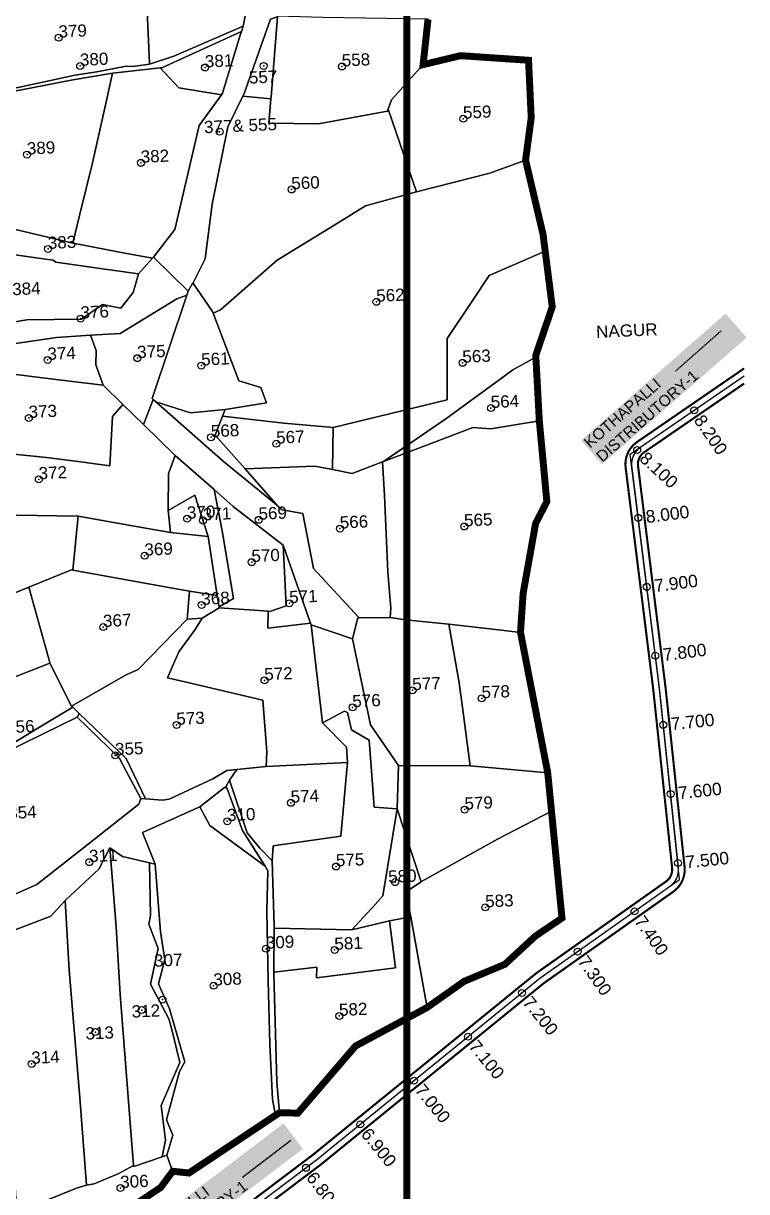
# Model space of a CAD drawing. Header units: inches. Extents: x 204181 to 273365, y 1587708 to 1600456.
# Drawn here: x 218859 to 219899, y 1594225 to 1595906 of the extents above; entities that cross this region are included whole.
import ezdxf
from ezdxf.enums import TextEntityAlignment as Align

# ---------------------------------------------------------------- set-up
doc = ezdxf.new("R2010")
doc.units = ezdxf.units.IN
doc.header["$LTSCALE"] = 15
doc.header["$MEASUREMENT"] = 0
doc.header["$PDMODE"] = 32
doc.header["$PDSIZE"] = 10
doc.linetypes.add('HIDDEN2', pattern=[0.1875, 0.125, -0.0625])
for name, color, linetype in [('CANAL1', 7, 'Continuous'), ('CSMark', 72, 'Continuous'), ('PAPER SIZE', 5, 'Continuous'), ('PLOT', 7, 'Continuous'), ('PLOTS NO', 7, 'Continuous'), ('STRUCTURE', 5, 'Continuous'), ('text2', 7, 'Continuous'), ('VILLAGE BOUNDRY', 5, 'Continuous')]:
    doc.layers.add(name, color=color, linetype=linetype)
doc.styles.add('FONT1', font='Arial')
doc.styles.get("Standard").update_dxf_attribs({"font": 'arial.ttf'})
doc.dimstyles.get("Standard").update_dxf_attribs({"dimtxt": 0.18, "dimasz": 0.18, "dimexe": 0.18, "dimexo": 0.0625, "dimgap": 0.09, "dimtad": 0, "dimtih": 1, "dimtoh": 1, "dimdec": 4, "dimzin": 0, "dimdsep": 46, "dimtxsty": 'Standard', "dimcen": 0.09, "dimadec": 0, "dimazin": 0, "dimtfac": 1, "dimtdec": 4, "dimtofl": 0, "dimtmove": 0, "dimatfit": 3, "dimfxl": 1, "dimtolj": 1, "dimtzin": 0, "dimarcsym": 0})

msp = doc.modelspace()

# ---------------------------------------------------------------- linework, layer by layer
at = {"layer": 'CANAL1', "color": 200, "linetype": 'ByBlock', "ltscale": 40, "const_width": 3}
for points in [[(216626.5, 1593050.3), (217180.6, 1593272.3), (217338.6, 1593336.3, 0.090232), (217344.9, 1593340.3), (217724.6, 1593690.3, -0.163126), (217758.8, 1593705.6), (218125.8, 1593741.6, -0.055321), (218134.4, 1593741.5), (218330.6, 1593717.2, 0.171561), (218344.3, 1593720.2), (218544.8, 1593845), (218842.6, 1593972.4), (218894.8, 1593991.9, 0.072044), (218900, 1593994.8), (219275.4, 1594278.1), (219596.6, 1594539.2), (219783.4, 1594671.2, 0.271702), (219792.2, 1594690.6), (219765.1, 1594947), (219725.3, 1595266.8, -0.280153), (219741.9, 1595303.7), (219895.9, 1595409.5)], [(216633.5, 1593033.7), (217187.4, 1593255.7), (217345.3, 1593319.6, 0.090232), (217357.1, 1593327.1), (217736.8, 1593677, -0.163126), (217760.6, 1593687.7), (218127.6, 1593723.7, -0.055321), (218132.2, 1593723.7), (218328.4, 1593699.4, 0.171561), (218353.8, 1593705), (218553.2, 1593829), (218849.4, 1593955.6), (218901.1, 1593975, 0.072044), (218910.9, 1593980.4), (219286.6, 1594263.9), (219607.4, 1594524.8), (219793.8, 1594656.5, 0.271702), (219810.1, 1594692.5), (219782.9, 1594949), (219743.2, 1595269, -0.280153), (219752.1, 1595288.9), (219895.9, 1595387.7)]]:
    msp.add_lwpolyline(points, format="xyb", dxfattribs=at)
at = {"layer": 'CANAL1', "color": 1, "linetype": 'HIDDEN2', "ltscale": 5, "const_width": 2}
msp.add_lwpolyline([(216630, 1593042), (217184, 1593264), (217341.9, 1593328, 0.090232), (217351, 1593333.7), (217730.7, 1593683.6, -0.163126), (217759.7, 1593696.6), (218126.7, 1593732.7, -0.055321), (218133.3, 1593732.6), (218329.5, 1593708.3, 0.171561), (218349, 1593712.6), (218549, 1593837), (218846, 1593964), (218897.9, 1593983.5, 0.072044), (218905.5, 1593987.6), (219281, 1594271), (219602, 1594532), (219788.6, 1594663.8, 0.271702), (219801.1, 1594691.5), (219774, 1594948), (219734.2, 1595267.9, -0.280153), (219747, 1595296.3), (219895.9, 1595398.6)], format="xyb", dxfattribs=at)
at = {"layer": 'CSMark', "linetype": 'Continuous'}
for p in [(219823.9, 1595349.1), (219741.9, 1595291.9), (219743.4, 1595194.5), (219755.7, 1595095.2), (219768, 1594996), (219779.4, 1594896.6), (219790, 1594797.2), (219800.5, 1594697.8), (219738.1, 1594628.1), (219656.4, 1594570.4), (219576.1, 1594510.9), (219498.5, 1594447.9), (219420.9, 1594384.8), (219343.3, 1594321.7), (219265.3, 1594259.2)]:
    msp.add_point(p, dxfattribs=at)
at = {"layer": 'PLOT'}
for points in [[(219224.7, 1595922.6), (219230.8, 1596009.8), (219193.8, 1595995.7), (219188, 1595967), (219174.7, 1595902), (219172.3, 1595894.4), (219170.7, 1595888.9), (219145.1, 1595805.3), (219143.5, 1595803.1), (219111.5, 1595759), (219076.6, 1595609.4), (219045.8, 1595569.7), (219095.7, 1595520.7), (219102.6, 1595532.6), (219103.2, 1595533.6), (219120.2, 1595567), (219130.1, 1595645.9), (219153, 1595756.9), (219174.3, 1595801.3), (219176.1, 1595805.2), (219214.1, 1595912.1), (219224.2, 1595915.1), (219224.3, 1595916.4), (219224.7, 1595922.6)], [(219174.7, 1595902), (219188, 1595967), (219193.8, 1595995.7), (219174.2, 1595990.9), (219090.1, 1595976.8), (219034.6, 1595967.5), (219040.3, 1595848.4), (219041.3, 1595847.7), (219075.2, 1595858.8), (219174.7, 1595902)], [(219040.3, 1595848.4), (219034.6, 1595967.5), (219032.8, 1595967.2), (218963.3, 1595955.5), (218914.1, 1595948.5), (218895.4, 1595942.7), (218873.5, 1595937.9), (218852.9, 1595931.5), (218746.9, 1595878), (218751.5, 1595852.9), (218759.4, 1595840.8), (218816, 1595820.8), (218838, 1595817.4), (218848.6, 1595813.3), (218915.2, 1595827.7), (218932.4, 1595831.4), (218964.5, 1595836), (219004.3, 1595843.7), (219019.6, 1595844.1), (219040.3, 1595847.2), (219040.3, 1595848.4)], [(219433.8, 1595846.5), (219440.9, 1595911.7), (219289.3, 1595914.1), (219224.3, 1595916.4), (219224.2, 1595915.1), (219215, 1595799.5), (219214.8, 1595797.4), (219212, 1595762.3), (219283.3, 1595761.5), (219382.8, 1595779.5), (219383.7, 1595782.3), (219388.3, 1595796), (219433.8, 1595846.5)], [(219214.8, 1595797.4), (219215, 1595799.5), (219224.2, 1595915.1), (219214.1, 1595912.1), (219176.1, 1595805.2), (219174.3, 1595801.3), (219214.8, 1595797.4)], [(219143.5, 1595803.1), (219145.1, 1595805.3), (219170.7, 1595888.9), (219172.3, 1595894.4), (219096.5, 1595859.7), (219058.7, 1595842.4), (219055.4, 1595842), (219082.3, 1595813), (219143.5, 1595803.1)], [(219585.6, 1595852.8), (219487.6, 1595859.4), (219433.8, 1595846.5), (219388.3, 1595796), (219383.7, 1595782.3), (219424.5, 1595663.5), (219529.8, 1595690.5), (219581.3, 1595709.1), (219589.4, 1595770.1), (219585.6, 1595852.8)], [(218929.8, 1595589.8), (218939.4, 1595629.3), (218957.9, 1595705.4), (218979.1, 1595799.2), (218985.1, 1595825.8), (218987, 1595834.1), (218927.1, 1595824.2), (218873, 1595813.6), (218846, 1595808.3), (218844.6, 1595807.7), (218736, 1595759.7), (218728.9, 1595672), (218728.8, 1595670.4), (218758.3, 1595664.9), (218768.1, 1595659.4), (218808.8, 1595644.6), (218811, 1595643.8), (218825.5, 1595638.6), (218814.4, 1595616.9), (218929.8, 1595589.8)], [(219143.5, 1595803.1), (219082.3, 1595813), (219055.4, 1595842), (218987, 1595834.1), (218985.1, 1595825.8), (218979.1, 1595799.2), (218957.9, 1595705.4), (218939.4, 1595629.3), (218929.8, 1595589.8), (218932.8, 1595589.1), (219004.7, 1595575.4), (219044.3, 1595567.9), (219045.8, 1595569.7), (219076.6, 1595609.4), (219111.5, 1595759), (219143.5, 1595803.1)], [(219214.8, 1595797.4), (219174.3, 1595801.3), (219153, 1595756.9), (219130.1, 1595645.9), (219120.2, 1595567), (219103.2, 1595533.6), (219102.6, 1595532.6), (219130.7, 1595491.5), (219131.7, 1595488.9), (219142.1, 1595493.6), (219223.7, 1595565.4), (219306.6, 1595616.1), (219351, 1595643.2), (219424.5, 1595663.5), (219383.7, 1595782.3), (219382.8, 1595779.5), (219283.3, 1595761.5), (219212, 1595762.3), (219214.8, 1595797.4)], [(219606.4, 1595602.5), (219581.3, 1595709.1), (219529.8, 1595690.5), (219424.5, 1595663.5), (219351, 1595643.2), (219306.6, 1595616.1), (219223.7, 1595565.4), (219142.1, 1595493.6), (219131.7, 1595488.9), (219168.4, 1595391.8), (219200.2, 1595382), (219208.3, 1595360.1), (219148.8, 1595350.3), (219145.2, 1595340.9), (219233.2, 1595330.7), (219304.2, 1595324.3), (219468.6, 1595364.4), (219468.5, 1595452.4), (219505.3, 1595507.6), (219528.8, 1595542.9), (219609.5, 1595578.3), (219606.4, 1595602.5)], [(218929.8, 1595589.8), (218814.4, 1595616.9), (218803, 1595611.7), (218786, 1595618), (218756.2, 1595586.8), (218772.6, 1595583.5), (218873.5, 1595569), (218901.4, 1595565), (218905.5, 1595562.4), (218969.3, 1595553.4), (219024.4, 1595545.7), (219044.3, 1595567.9), (219004.7, 1595575.4), (218932.8, 1595589.1), (218929.8, 1595589.8)], [(219024.4, 1595545.7), (218969.3, 1595553.4), (218905.5, 1595562.4), (218901.4, 1595565), (218873.5, 1595569), (218772.6, 1595583.5), (218756.2, 1595586.8), (218746.6, 1595586), (218749.4, 1595577.5), (218722.8, 1595486.9), (218717.7, 1595464.8), (218716, 1595465.4), (218708.5, 1595428.2), (218745.3, 1595419.3), (218784.5, 1595452.4), (218835.3, 1595474.3), (218863.6, 1595479.3), (218942.4, 1595480.2), (218972.3, 1595501.6), (218998.7, 1595495.9), (219016.4, 1595518.9), (219024.4, 1595545.7)], [(219095.7, 1595520.7), (219045.8, 1595569.7), (219044.3, 1595567.9), (219024.4, 1595545.7), (219016.4, 1595518.9), (218998.7, 1595495.9), (218972.3, 1595501.6), (218942.4, 1595480.2), (218863.6, 1595479.3), (218835.3, 1595474.3), (218784.5, 1595452.4), (218745.3, 1595419.3), (218775.9, 1595409.6), (218776.8, 1595409.5), (218841, 1595444.3), (218906.2, 1595453.9), (218955.3, 1595457.3), (218998, 1595459.8), (219079.3, 1595509.4), (219093.7, 1595514.6), (219095.7, 1595520.7)], [(219615.6, 1595530.4), (219609.5, 1595578.3), (219528.8, 1595542.9), (219505.3, 1595507.6), (219468.5, 1595452.4), (219468.6, 1595364.4), (219304.2, 1595324.3), (219303.5, 1595263.8), (219331.6, 1595258.1), (219375.2, 1595275), (219377, 1595275.7), (219466.7, 1595337), (219542.8, 1595392.5), (219563.1, 1595407.3), (219596.1, 1595425.6), (219596, 1595428.3), (219618.8, 1595495.6), (219619.7, 1595498), (219615.6, 1595530.4)], [(219131.7, 1595488.9), (219130.7, 1595491.5), (219102.6, 1595532.6), (219095.7, 1595520.7), (219093.7, 1595514.6), (219043.9, 1595366.1), (219045.3, 1595364.8), (219049.3, 1595361.3), (219098.9, 1595345.3), (219148.8, 1595350.3), (219208.3, 1595360.1), (219200.2, 1595382), (219168.4, 1595391.8), (219131.7, 1595488.9)], [(219045.3, 1595364.8), (219043.9, 1595366.1), (219093.7, 1595514.6), (219079.3, 1595509.4), (218998, 1595459.8), (218955.3, 1595457.3), (218963.5, 1595435.3), (218963, 1595414.7), (218973.4, 1595385.1), (219001.9, 1595357.3), (219031.2, 1595328.8), (219045.3, 1595364.8)], [(218973.4, 1595385.1), (218963, 1595414.7), (218963.5, 1595435.3), (218955.3, 1595457.3), (218906.2, 1595453.9), (218841, 1595444.3), (218776.8, 1595409.5), (218803, 1595406.2), (218874.6, 1595397.4), (218929.3, 1595390.5), (218973.4, 1595385.1)], [(219601.1, 1595333.8), (219596.1, 1595425.6), (219563.1, 1595407.3), (219542.8, 1595392.5), (219466.7, 1595337), (219377, 1595275.7), (219454.3, 1595305), (219505.6, 1595324.5), (219531.4, 1595322.4), (219601.1, 1595333.8)], [(218973.4, 1595385.1), (218929.3, 1595390.5), (218874.6, 1595397.4), (218803, 1595406.2), (218776.8, 1595409.5), (218776, 1595409), (218768.8, 1595376.3), (218751.9, 1595350.8), (218704.8, 1595302.9), (218703.2, 1595302.3), (218782.7, 1595292.2), (218892, 1595281.4), (218937.2, 1595275.4), (218982.9, 1595269.2), (218986.7, 1595340.3), (219001.9, 1595357.3), (218973.4, 1595385.1)], [(219049.3, 1595361.3), (219045.3, 1595364.8), (219031.2, 1595328.8), (219077, 1595284.1), (219132.9, 1595235.1), (219160.6, 1595210.9), (219232.2, 1595155.3), (219271.8, 1595043), (219272.6, 1595040.6), (219332.1, 1595020.3), (219340.1, 1595050.7), (219341.6, 1595050.7), (219340.8, 1595051.7), (219276.2, 1595121.4), (219260.6, 1595200.6), (219231, 1595206.2), (219225.3, 1595210.7), (219224.4, 1595211.9), (219222.2, 1595213.8), (219145.9, 1595276.2), (219049.3, 1595361.3)], [(219148.8, 1595350.3), (219098.9, 1595345.3), (219049.3, 1595361.3), (219145.9, 1595276.2), (219222.2, 1595213.8), (219224.4, 1595211.9), (219177.6, 1595264.8), (219134.7, 1595313.2), (219145.2, 1595340.9), (219148.8, 1595350.3)], [(219304.2, 1595324.3), (219233.2, 1595330.7), (219145.2, 1595340.9), (219134.7, 1595313.2), (219177.6, 1595264.8), (219278.1, 1595268.9), (219300.9, 1595264.3), (219303.5, 1595263.8), (219304.2, 1595324.3)], [(219611.9, 1595217.7), (219601.1, 1595333.8), (219531.4, 1595322.4), (219505.6, 1595324.5), (219454.3, 1595305), (219377, 1595275.7), (219375.2, 1595275), (219378.4, 1595226.5), (219383, 1595116.2), (219387.4, 1595064.5), (219386.3, 1595051.1), (219408.6, 1595047.6), (219470.8, 1595041.5), (219542.3, 1595033.4), (219574, 1595029.7), (219577.8, 1595085.9), (219595.7, 1595186.3), (219611.9, 1595217.7)], [(219132.9, 1595235.1), (219077, 1595284.1), (219067.2, 1595258.2), (219066.8, 1595205), (219105.4, 1595227.2), (219124.4, 1595167.7), (219137.3, 1595082.8), (219140.2, 1595066.6), (219161.1, 1595078.2), (219144.8, 1595175.9), (219132.9, 1595235.1)], [(219386.3, 1595051.1), (219387.4, 1595064.5), (219383, 1595116.2), (219378.4, 1595226.5), (219375.2, 1595275), (219331.6, 1595258.1), (219303.5, 1595263.8), (219300.9, 1595264.3), (219278.1, 1595268.9), (219177.6, 1595264.8), (219224.4, 1595211.9), (219225.3, 1595210.7), (219231, 1595206.2), (219260.6, 1595200.6), (219276.2, 1595121.4), (219340.8, 1595051.7), (219341.6, 1595050.7), (219386.3, 1595051.1)], [(219124.4, 1595167.7), (219105.4, 1595227.2), (219066.8, 1595205), (219070.1, 1595173.4), (219124.4, 1595167.7)], [(219232.2, 1595155.3), (219160.6, 1595210.9), (219132.9, 1595235.1), (219144.8, 1595175.9), (219161.1, 1595078.2), (219140.2, 1595066.6), (219140.5, 1595065), (219190.9, 1595061.4), (219210.8, 1595060), (219213.2, 1595059.8), (219236.6, 1595067.8), (219232.2, 1595155.3)], [(218937.4, 1595196.7), (218936.2, 1595197), (218848.7, 1595198.1), (218782.5, 1595199), (218727.2, 1595138.8), (218707.6, 1595141.9), (218634.4, 1595044.2), (218627.7, 1594984.5), (218685.6, 1594946), (218684.1, 1594947.8), (218665, 1595031.3), (218715.3, 1595027.7), (218790.4, 1595052.2), (218815.7, 1595074.3), (218866.4, 1595094.5), (218928, 1595119.5), (218929.9, 1595119.2), (218937.4, 1595196.7)], [(219070.1, 1595173.4), (219037.1, 1595179.2), (218937.4, 1595196.7), (218929.9, 1595119.2), (219073.4, 1595093.1), (219097.4, 1595088.9), (219137.3, 1595082.8), (219124.4, 1595167.7), (219070.1, 1595173.4)], [(219271.8, 1595043), (219232.2, 1595155.3), (219236.6, 1595067.8), (219213.2, 1595059.8), (219210.8, 1595060), (219210.3, 1595035.9), (219271.8, 1595043)], [(218929.9, 1595119.2), (218928, 1595119.5), (218866.4, 1595094.5), (218896.4, 1594986.2), (218896.7, 1594985.4), (218927.9, 1594923.5), (219005.3, 1594968.2), (219023.7, 1594976), (219094.5, 1595048.6), (219097.4, 1595088.9), (219073.4, 1595093.1), (218929.9, 1595119.2)], [(218896.7, 1594985.4), (218896.4, 1594986.2), (218866.4, 1595094.5), (218815.7, 1595074.3), (218790.4, 1595052.2), (218715.3, 1595027.7), (218665, 1595031.3), (218684.1, 1594947.8), (218685.6, 1594946), (218702.9, 1594926.3), (218828.1, 1594987), (218838, 1594962.5), (218896.7, 1594985.4)], [(219137.3, 1595082.8), (219097.4, 1595088.9), (219094.5, 1595048.6), (219115.8, 1595050.2), (219140.5, 1595065), (219140.2, 1595066.6), (219137.3, 1595082.8)], [(219210.8, 1595060), (219190.9, 1595061.4), (219140.5, 1595065), (219115.8, 1595050.2), (219106, 1595033.8), (219082.1, 1595001.7), (219065.8, 1594964.4), (219090.8, 1594958.5), (219203.3, 1594932.1), (219208.7, 1594857.8), (219207.8, 1594836.7), (219325, 1594842.3), (219323.4, 1594864.6), (219288.8, 1594899.5), (219272.6, 1595040.6), (219271.8, 1595043), (219210.3, 1595035.9), (219210.8, 1595060)], [(219207.8, 1594836.7), (219208.7, 1594857.8), (219203.3, 1594932.1), (219090.8, 1594958.5), (219065.8, 1594964.4), (219082.1, 1595001.7), (219106, 1595033.8), (219115.8, 1595050.2), (219094.5, 1595048.6), (219023.7, 1594976), (219005.3, 1594968.2), (218927.9, 1594923.5), (218929.5, 1594922.1), (218938, 1594913.9), (218939, 1594912.9), (219006.6, 1594848.4), (219034.2, 1594790.1), (219059, 1594788.1), (219068.6, 1594789.5), (219131.3, 1594818.9), (219151.3, 1594830.7), (219165.7, 1594832.3), (219207.8, 1594836.7)], [(219470.8, 1595041.5), (219408.6, 1595047.6), (219386.3, 1595051.1), (219341.6, 1595050.7), (219340.1, 1595050.7), (219332.1, 1595020.3), (219358.3, 1594896.4), (219398.2, 1594838.2), (219501.6, 1594837.5), (219489, 1594932.8), (219485.4, 1594960.1), (219470.8, 1595041.5)], [(219574, 1595029.7), (219542.3, 1595033.4), (219470.8, 1595041.5), (219485.4, 1594960.1), (219489, 1594932.8), (219501.6, 1594837.5), (219613.2, 1594827.6), (219574, 1595029.7)], [(219332.1, 1595020.3), (219272.6, 1595040.6), (219288.8, 1594899.5), (219320.9, 1594916.3), (219325.1, 1594914.3), (219330.8, 1594889.6), (219356.3, 1594874.4), (219360.5, 1594817.6), (219363.4, 1594778.3), (219396.6, 1594775.7), (219398.2, 1594838.2), (219358.3, 1594896.4), (219332.1, 1595020.3)], [(218927.9, 1594923.5), (218896.7, 1594985.4), (218838, 1594962.5), (218828.1, 1594987), (218702.9, 1594926.3), (218748.3, 1594874.4), (218783.7, 1594854.1), (218824.6, 1594858.6), (218879.4, 1594891.8), (218929.5, 1594922.1), (218927.9, 1594923.5)], [(218939, 1594912.9), (218938, 1594913.9), (218929.5, 1594922.1), (218879.4, 1594891.8), (218824.6, 1594858.6), (218783.7, 1594854.1), (218748.3, 1594874.4), (218702.9, 1594926.3), (218698.6, 1594921.1), (218747.8, 1594867.1), (218779, 1594850.3), (218783.3, 1594846.9), (218821.9, 1594851.7), (218860.6, 1594870.7), (218936, 1594907.7), (218939, 1594912.9)], [(219027.7, 1594790.7), (219006.6, 1594830.1), (218996.4, 1594849.2), (218936, 1594907.7), (218860.6, 1594870.7), (218821.9, 1594851.7), (218783.3, 1594846.9), (218791.8, 1594840.3), (218689.5, 1594824.2), (218685.5, 1594745.2), (218680.5, 1594644.7), (218696.4, 1594639.3), (218726, 1594629.4), (218764.7, 1594619.3), (218823.1, 1594642.9), (218877.9, 1594667), (218951.9, 1594725), (219024.9, 1594782.3), (219027.7, 1594790.7)], [(219034.2, 1594790.1), (219006.6, 1594848.4), (218939, 1594912.9), (218936, 1594907.7), (218996.4, 1594849.2), (219006.6, 1594830.1), (219027.7, 1594790.7), (219034.2, 1594790.1)], [(219396.6, 1594775.7), (219363.4, 1594778.3), (219360.5, 1594817.6), (219356.3, 1594874.4), (219330.8, 1594889.6), (219325.1, 1594914.3), (219320.9, 1594916.3), (219288.8, 1594899.5), (219323.4, 1594864.6), (219325, 1594842.3), (219315.5, 1594736.4), (219217.9, 1594722.5), (219216.7, 1594701), (219219.4, 1594607), (219219.4, 1594604.1), (219331.4, 1594601.8), (219364.7, 1594638.1), (219376, 1594650.6), (219396.6, 1594775.7)], [(219216.7, 1594701), (219217.9, 1594722.5), (219315.5, 1594736.4), (219325, 1594842.3), (219207.8, 1594836.7), (219165.7, 1594832.3), (219155.2, 1594817.1), (219180.5, 1594741.1), (219198.8, 1594719.3), (219216.7, 1594701)], [(219613.2, 1594827.6), (219501.6, 1594837.5), (219398.2, 1594838.2), (219396.6, 1594775.7), (219431, 1594670.7), (219431.5, 1594671), (219540.7, 1594732.1), (219618.6, 1594772.5), (219613.2, 1594827.6)], [(219206.3, 1594693.4), (219173.7, 1594744.4), (219151.3, 1594806.2), (219148.2, 1594806.4), (219112.3, 1594778.5), (219126.9, 1594752), (219206.3, 1594693.4)], [(219216.7, 1594701), (219198.8, 1594719.3), (219180.5, 1594741.1), (219155.2, 1594817.1), (219149.8, 1594807.6), (219148.2, 1594806.4), (219151.3, 1594806.2), (219173.7, 1594744.4), (219206.3, 1594693.4), (219210.6, 1594686.5), (219208.8, 1594628.4), (219211, 1594528.4), (219213.1, 1594437), (219217.3, 1594358.1), (219221.3, 1594334.7), (219227, 1594338.4), (219223.1, 1594382.4), (219219.1, 1594538.9), (219219.1, 1594540.7), (219219.4, 1594604.1), (219219.4, 1594607), (219216.7, 1594701)], [(219206.3, 1594693.4), (219126.9, 1594752), (219112.3, 1594778.5), (219029.9, 1594741.6), (219048.1, 1594696.3), (219055.8, 1594598.9), (219062.3, 1594559.1), (219052.8, 1594524.2), (219068.8, 1594488), (219090.8, 1594411.8), (219083.2, 1594398), (219064.6, 1594328.1), (219073.5, 1594306.3), (219065, 1594277.3), (219073.4, 1594254.3), (219096.9, 1594251.8), (219211.4, 1594328.1), (219221.3, 1594334.7), (219217.3, 1594358.1), (219213.1, 1594437), (219211, 1594528.4), (219208.8, 1594628.4), (219210.6, 1594686.5), (219206.3, 1594693.4)], [(219431, 1594670.7), (219396.6, 1594775.7), (219376, 1594650.6), (219364.7, 1594638.1), (219331.4, 1594601.8), (219385.7, 1594614.8), (219416.3, 1594620.5), (219408.4, 1594656), (219431, 1594670.7)], [(219439.7, 1594490), (219493.1, 1594527.7), (219551.4, 1594552), (219581, 1594579.3), (219595.4, 1594592.6), (219633.7, 1594618.6), (219618.6, 1594772.5), (219540.7, 1594732.1), (219431.5, 1594671), (219431, 1594670.7), (219408.4, 1594656), (219416.3, 1594620.5), (219435.3, 1594513.4), (219439.7, 1594490)], [(219017.2, 1594262.5), (218997.9, 1594508.5), (218992.1, 1594605.8), (218983.2, 1594719.5), (218967, 1594688.8), (218919.5, 1594645), (218918.8, 1594644.1), (218924.4, 1594543.4), (218939.4, 1594366.4), (218949.5, 1594234.1), (218960.4, 1594236.1), (218992.6, 1594249.6), (218995.9, 1594251), (219017.2, 1594262.5)], [(219040.2, 1594698.1), (219001.4, 1594707.1), (218983.2, 1594719.5), (218992.1, 1594605.8), (218997.9, 1594508.5), (219017.2, 1594262.5), (219017.3, 1594261.1), (219058.1, 1594274.9), (219063.3, 1594299.2), (219056.7, 1594348.9), (219083.7, 1594411), (219072, 1594458.1), (219068, 1594473.8), (219041.4, 1594523.4), (219052.6, 1594574.8), (219039.1, 1594609.7), (219041.5, 1594622.2), (219040.2, 1594698.1)], [(219048.1, 1594696.3), (219040.2, 1594698.1), (219041.5, 1594622.2), (219039.1, 1594609.7), (219052.6, 1594574.8), (219041.4, 1594523.4), (219068, 1594473.8), (219072, 1594458.1), (219083.7, 1594411), (219056.7, 1594348.9), (219063.3, 1594299.2), (219058.1, 1594274.9), (219065, 1594277.3), (219073.5, 1594306.3), (219064.6, 1594328.1), (219083.2, 1594398), (219090.8, 1594411.8), (219068.8, 1594488), (219052.8, 1594524.2), (219062.3, 1594559.1), (219055.8, 1594598.9), (219048.1, 1594696.3)], [(218949.5, 1594234.1), (218939.4, 1594366.4), (218924.4, 1594543.4), (218918.8, 1594644.1), (218898, 1594621.2), (218823.5, 1594593), (218831.5, 1594443.4), (218838, 1594361.9), (218848.2, 1594208.5), (218888.7, 1594211.9), (218890, 1594211.7), (218935, 1594229.8), (218949.5, 1594234.1)], [(219439.7, 1594490), (219435.3, 1594513.4), (219416.3, 1594620.5), (219385.7, 1594614.8), (219394, 1594546.8), (219280.6, 1594532.7), (219281.1, 1594547.9), (219219.1, 1594540.7), (219219.1, 1594538.9), (219223.1, 1594382.4), (219227, 1594338.4), (219253.6, 1594338), (219336.6, 1594434.5), (219439.7, 1594490)], [(219219.1, 1594540.7), (219281.1, 1594547.9), (219280.6, 1594532.7), (219394, 1594546.8), (219385.7, 1594614.8), (219331.4, 1594601.8), (219219.4, 1594604.1), (219219.1, 1594540.7)], [(219073.4, 1594254.3), (219065, 1594277.3), (219058.1, 1594274.9), (219017.3, 1594261.1), (219017.2, 1594262.5), (218995.9, 1594251), (218992.6, 1594249.6), (218960.4, 1594236.1), (218949.5, 1594234.1), (218935, 1594229.8), (218890, 1594211.7), (218949.6, 1594202.8), (218990.4, 1594192.7), (219010, 1594200.1), (219022.6, 1594208.6), (219056.2, 1594231), (219073.4, 1594254.3)]]:
    msp.add_lwpolyline(points, close=True, dxfattribs=at)
for points in [[(218846, 1595808.3), (218873, 1595813.6), (218927.1, 1595824.2), (218987, 1595834.1), (219055.4, 1595842), (219058.7, 1595842.4), (219096.5, 1595859.7), (219172.3, 1595894.4), (219172.3, 1595894.4), (219174.7, 1595902), (219075.2, 1595858.8), (219041.3, 1595847.7), (219040.3, 1595848.4), (219040.3, 1595847.2), (219019.6, 1595844.1), (219004.3, 1595843.7), (218964.5, 1595836), (218932.4, 1595831.4), (218915.2, 1595827.7), (218848.6, 1595813.3)], [(218848.7, 1595198.1), (218936.2, 1595197), (218937.4, 1595196.7), (219037.1, 1595179.2), (219070.1, 1595173.4), (219066.8, 1595205), (219067.2, 1595258.2), (219077, 1595284.1), (219031.2, 1595328.8), (219031.2, 1595328.8), (219001.9, 1595357.3), (218986.7, 1595340.3), (218982.9, 1595269.2), (218937.2, 1595275.4), (218892, 1595281.4), (218782.7, 1595292.2)], [(218823.5, 1594593), (218898, 1594621.2), (218918.8, 1594644.1), (218919.5, 1594645), (218967, 1594688.8), (218983.2, 1594719.5), (219001.4, 1594707.1), (219040.2, 1594698.1), (219048.1, 1594696.3), (219029.9, 1594741.6), (219112.3, 1594778.5), (219148.2, 1594806.4), (219149.8, 1594807.6), (219155.2, 1594817.1), (219155.2, 1594817.1), (219165.7, 1594832.3), (219151.3, 1594830.7), (219131.3, 1594818.9), (219068.6, 1594789.5), (219059, 1594788.1), (219034.2, 1594790.1), (219027.7, 1594790.7), (219024.9, 1594782.3), (218951.9, 1594725), (218877.9, 1594667), (218823.1, 1594642.9)]]:
    msp.add_lwpolyline(points, dxfattribs=at)
at = {"layer": 'PLOTS NO', "color": 7}
for p in [(218909.4, 1595885.3), (218940.3, 1595844.7), (219204.5, 1595844.6), (219317.1, 1595843.8), (219120.1, 1595842.4), (219491.6, 1595768.7), (219141, 1595750), (218863.9, 1595717.1), (219027.8, 1595705.2), (219244.5, 1595666.9), (218894.1, 1595581.3), (219366.7, 1595505.2), (218941.1, 1595481.1), (219022.7, 1595424.2), (218893.5, 1595421.6), (219114.8, 1595413.5), (219490.7, 1595417.5), (219531.5, 1595352.3), (218866.4, 1595338.1), (219128.7, 1595310.3), (219222.7, 1595301.1), (218880.8, 1595249.8), (219094.3, 1595193.1), (219117.2, 1595190.6), (219197.3, 1595191.6), (219314.2, 1595179), (219493.1, 1595182), (219033.1, 1595139.9), (219187.1, 1595130.7), (219241.4, 1595071.6), (219115, 1595069.1), (218973.5, 1595037.3), (219205.6, 1594960.6), (219418.6, 1594946.3), (219332.3, 1594921.8), (219518.2, 1594934.6), (219079, 1594896.5), (218990.8, 1594852.7), (219243.6, 1594784.4), (219493.7, 1594774.6), (219152, 1594757.9), (218953.5, 1594699), (219308.6, 1594692.8), (219393.6, 1594670.3), (219523.5, 1594633.9), (219207.9, 1594574.4), (219306.5, 1594572.7), (219132.3, 1594521.3), (219058.8, 1594501.2), (219028.8, 1594486.2), (219313.2, 1594477.7), (218962.3, 1594454.6), (218870.3, 1594408.8), (218998.3, 1594230.1)]:
    msp.add_point(p, dxfattribs=at)
at = {"layer": 'text2', "color": 5, "const_width": 10}
msp.add_lwpolyline([(205712.3, 1599556.1), (219410.4, 1599556.1), (219410.4, 1589956.2), (205712.3, 1589956.2)], close=True, dxfattribs=at)
at = {"layer": 'text2', "color": 0, "linetype": 'Continuous'}
msp.add_lwpolyline([(216630, 1593042), (217184, 1593264), (217347, 1593330), (217743, 1593695), (218130, 1593733), (218340, 1593707), (218549, 1593837), (218846, 1593964), (218902, 1593985), (219281, 1594271), (219602, 1594532), (219803, 1594674), (219774, 1594948), (219732, 1595286), (219895.9, 1595398.6)], dxfattribs=at)
at = {"layer": 'VILLAGE BOUNDRY', "color": 5, "linetype": 'HIDDEN2', "ltscale": 20, "const_width": 10}
msp.add_lwpolyline([(219440.9, 1595911.7), (219433.8, 1595846.5), (219487.6, 1595859.4), (219585.6, 1595852.8), (219589.4, 1595770.1), (219581.3, 1595709.1), (219606.4, 1595602.5), (219609.5, 1595578.3), (219619.7, 1595498), (219596, 1595428.3), (219596.1, 1595425.6), (219601.1, 1595333.8), (219611.9, 1595217.7), (219595.7, 1595186.3), (219577.8, 1595085.9), (219574, 1595029.7), (219613.2, 1594827.6), (219618.6, 1594772.5), (219633.7, 1594618.6), (219595.4, 1594592.6), (219551.4, 1594552), (219493.1, 1594527.7), (219439.7, 1594490), (219336.6, 1594434.5), (219253.6, 1594338), (219227, 1594338.4), (219221.3, 1594334.7), (219096.9, 1594251.8), (219073.4, 1594254.3), (219056.2, 1594231), (219010, 1594200.1)], dxfattribs=at)

# ---------------------------------------------------------------- texts
at = {"layer": 'CSMark', "color": 1, "linetype": 'Continuous', "style": 'FONT1'}
for s, rotation, p in [('8.200', 304.4818, (219830.1, 1595340)), ('8.100', 317.423, (219750, 1595284.5)), ('8.000', 7.0833, (219754.3, 1595195.8)), ('7.900', 7.0833, (219766.6, 1595096.6)), ('7.800', 7.0833, (219779, 1594997.3)), ('7.700', 6.0417, (219790.4, 1594897.8)), ('7.600', 6.0417, (219800.9, 1594798.4)), ('7.500', 6.0417, (219811.4, 1594698.9)), ('7.400', 305.24, (219744.4, 1594619.2)), ('7.300', 305.24, (219662.8, 1594561.5)), ('7.200', 309.114, (219583, 1594502.4)), ('7.100', 309.114, (219505.5, 1594439.3)), ('7.000', 309.114, (219427.9, 1594376.2)), ('6.900', 309.114, (219350.3, 1594313.1)), ('6.800', 307.0388, (219271.9, 1594250.4))]:
    msp.add_text(s, height=18, rotation=rotation, dxfattribs=at).set_placement(p, align=Align.MIDDLE_LEFT)
at = {"layer": 'PLOTS NO', "color": 7}
for s, p in [('379', (218909.4, 1595885.3)), ('380', (218940.3, 1595844.7)), ('381', (219120.1, 1595842.4)), ('558', (219317.1, 1595843.8)), ('557', (219183.5, 1595819.1)), ('559', (219491.6, 1595768.7)), ('377& 555', (219118.9, 1595747.8)), ('389', (218863.9, 1595717.1)), ('382', (219027.8, 1595705.2)), ('560', (219244.5, 1595666.9)), ('383', (218894.1, 1595581.3)), ('384', (218842.8, 1595514.6)), ('562', (219366.7, 1595505.2)), ('376', (218941.1, 1595481.1)), ('374', (218893.5, 1595421.6)), ('375', (219022.7, 1595424.2)), ('561', (219114.8, 1595413.5)), ('563', (219490.7, 1595417.5)), ('564', (219531.5, 1595352.3)), ('373', (218866.4, 1595338.1)), ('568', (219128.7, 1595310.3)), ('567', (219222.7, 1595301.1)), ('372', (218880.8, 1595249.8)), ('370', (219094.3, 1595193.1)), ('371', (219117.2, 1595190.6)), ('569', (219197.3, 1595191.6)), ('566', (219314.2, 1595179)), ('565', (219493.1, 1595182)), ('369', (219033.1, 1595139.9)), ('570', (219187.1, 1595130.7)), ('368', (219115, 1595069.1)), ('571', (219241.4, 1595071.6)), ('367', (218973.5, 1595037.3)), ('572', (219205.6, 1594960.6)), ('577', (219418.6, 1594946.3)), ('576', (219332.3, 1594921.8)), ('578', (219518.2, 1594934.6)), ('573', (219079, 1594896.5)), ('356', (218834.1, 1594884.5)), ('355', (218990.8, 1594852.7)), ('574', (219243.6, 1594784.4)), ('579', (219493.7, 1594774.6)), ('354', (218837.1, 1594761.1)), ('310', (219152, 1594757.9)), ('311', (218953.5, 1594699)), ('575', (219308.6, 1594692.8)), ('580', (219383.9, 1594669.3)), ('583', (219523.5, 1594633.9)), ('309', (219207.9, 1594574.4)), ('581', (219306.5, 1594572.7)), ('307', (219047, 1594548.4)), ('308', (219132.3, 1594521.3)), ('312', (219014.8, 1594475.3)), ('582', (219313.2, 1594477.7)), ('313', (218948.3, 1594443.7)), ('314', (218870.3, 1594408.8)), ('306', (218998.3, 1594230.1))]:
    msp.add_text(s, height=17.55, rotation=2.5251, dxfattribs=at).set_placement(p)
at = {"layer": 'PLOTS NO', "color": 7, "insert": (219682.4, 1595470.8), "char_height": 17.55, "width": 418.291, "attachment_point": 1, "rotation": 2.5251}
msp.add_mtext('NAGUR', dxfattribs=at)
at = {"layer": 'STRUCTURE', "color": 5, "char_height": 16, "attachment_point": 1, "style": 'FONT1', "bg_fill": 1, "box_fill_scale": 1.1, "bg_fill_color": 7, "bg_fill_true_color": 16777215, "bg_fill_transparency": 0}
for insert, width, rotation in [((219663.5, 1595305.8), 273.397, 41.2515), ((219008.6, 1594150.8), 281.298, 37.1906)]:
    msp.add_mtext('{\\C1;KOTHAPALLI DISTRIBUTORY-1}', dxfattribs=dict(at, insert=insert, width=width, rotation=rotation))

# ---------------------------------------------------------------- leaders
at = {"layer": 'PAPER SIZE', "color": 1}
for points in [[(219862.6, 1595463.6), (219797, 1595405.6)], [(219243.5, 1594298.8), (219173.9, 1594245.5)]]:
    msp.add_leader(points, dimstyle='Standard', override={"dimasz": 40, "dimgap": 0.09, "dimtad": 0, "dimtfill": 2, "dimtfillclr": 5}, dxfattribs=at)

doc.saveas('drawing.dxf')
